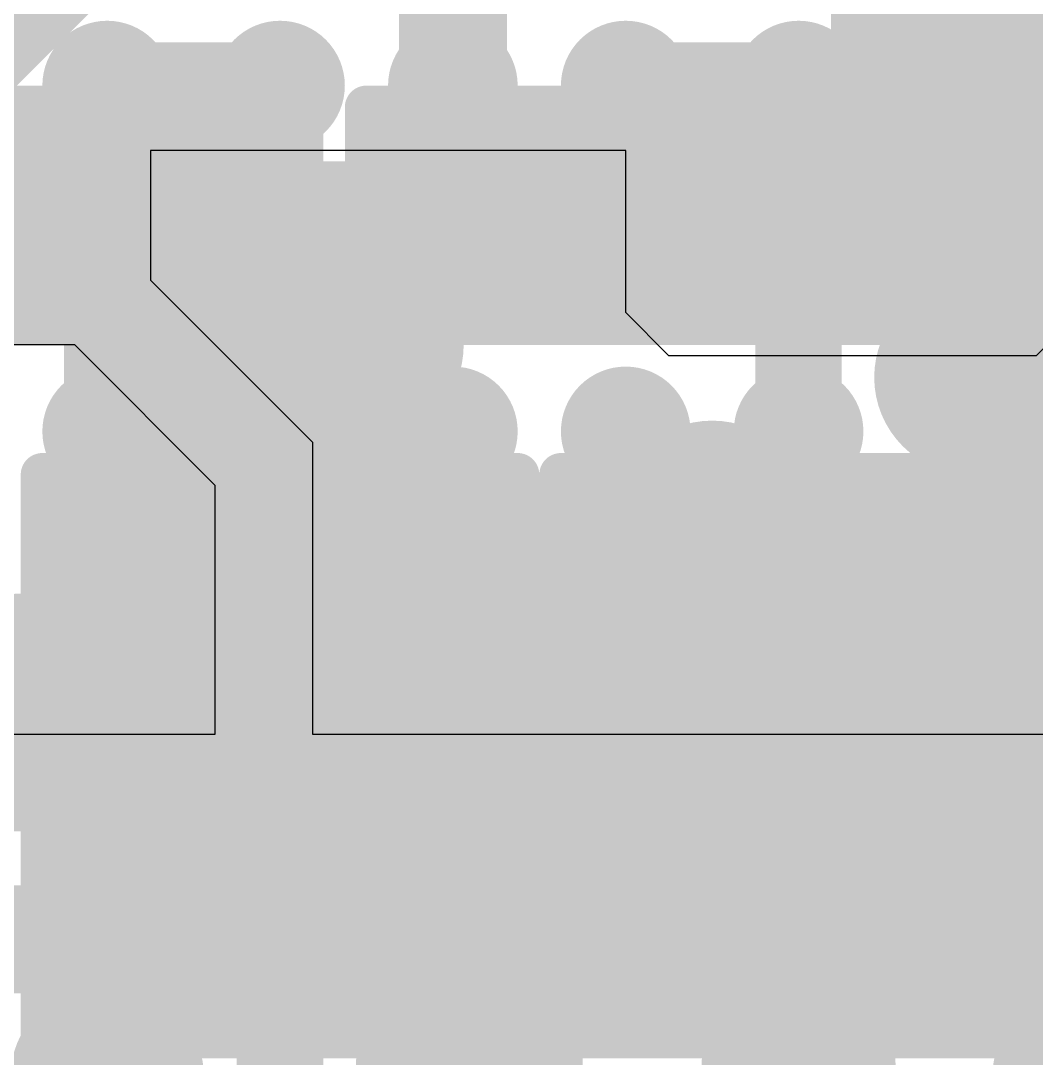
# Model space of a CAD drawing. Header units: millimetres. Extents: x 15 to 120, y 22 to 104.
# Drawn here: x 60 to 62.35, y 55.15 to 57.55 of the extents above; entities that cross this region are included whole.
import ezdxf

# ---------------------------------------------------------------- set-up
doc = ezdxf.new("R2010")
doc.units = ezdxf.units.MM
for name, color, linetype in [('BottomLayer', 5, 'Continuous'), ('BottomOverlay', 54, 'Continuous'), ('BottomPaste', 16, 'Continuous'), ('BottomSolder', 6, 'Continuous'), ('Mechanical13', 56, 'Continuous'), ('Mechanical15', 56, 'Continuous'), ('MultiLayer', 9, 'Continuous'), ('TopLayer', 1, 'Continuous'), ('TopPaste', 8, 'Continuous'), ('TopSolder', 216, 'Continuous')]:
    doc.layers.add(name, color=color, linetype=linetype)

msp = doc.modelspace()

# ---------------------------------------------------------------- linework, layer by layer
at = {"layer": 'BottomLayer'}
for p, q in [((61.40000165999999, 57.2499998), (60.30000132, 57.2499998)), ((60.30000132, 57.2499998), (60.30000132, 56.95000039999999)), ((61.40000165999999, 56.87500181999999), (61.40000165999999, 57.2499998)), ((60.30000132, 56.95000039999999), (60.67500183999999, 56.57499988)), ((61.50000146, 56.77500202), (61.40000165999999, 56.87500181999999)), ((62.44999955999999, 56.87500181999999), (62.34999976, 56.77500202)), ((60.1250004, 56.8000007), (59.30000078, 56.8000007)), ((60.45000101999999, 56.47500007999999), (60.1250004, 56.8000007)), ((62.34999976, 56.77500202), (61.50000146, 56.77500202)), ((60.67500183999999, 56.57499988), (60.67500183999999, 55.89999996)), ((60.45000101999999, 55.89999996), (60.45000101999999, 56.47500007999999)), ((57.75000134, 55.89999996), (60.45000101999999, 55.89999996)), ((60.67500183999999, 55.89999996), (62.9000012, 55.89999996))]:
    msp.add_line(p, q, dxfattribs=at)
for points, const_width in [([(61.99999792, 57.24999218), (61.99999792, 57.95000094)], 0.2499995), ([(59.54999773999999, 57.10000264), (60.19999898, 57.75000387999999)], 0.1999996), ([(61.8500033, 57.09999756), (61.99999792, 57.24999218)], 0.2499995), ([(60.40000112, 57.10000264), (61.14999708, 57.10000264)], 0.2499995), ([(61.14999708, 57.10000264), (61.14999962, 57.1000001)], 0.2499995), ([(60.89999758, 56.14999946), (60.89999758, 56.42500526)], 0.2499995), ([(60.89999758, 56.14999946), (61.49999892, 56.14999946)], 0.3999992), ([(61.50000146, 56.14999946), (62.09999772, 56.14999946)], 0.3999992), ([(62.10000025999999, 56.14999946), (62.69999906, 56.14999946)], 0.3999992), ([(60.27498486, 55.4249844), (60.29999878, 55.44999832)], 0.2499995), ([(60.29999878, 55.44999832), (60.89999758, 55.44999832)], 0.2499995), ([(60.89999758, 55.44999832), (61.49999892, 55.44999832)], 0.2499995), ([(61.49999892, 55.44999832), (62.09999772, 55.44999832)], 0.2499995), ([(62.09999772, 55.44999832), (62.69999906, 55.44999832)], 0.2499995), ([(57.90000104, 55.4249844), (60.27498486, 55.4249844)], 0.2499995)]:
    msp.add_lwpolyline(points, dxfattribs=dict(at, const_width=const_width))
for points, const_width in [([(61.93749868, 57.24999218, 1), (62.06249716, 57.24999218, 1)], 0.12499848), ([(61.93749868, 57.24999218, 1), (62.06249716, 57.24999218, 1)], 0.12499848), ([(60.33750188, 57.10000264, 1), (60.46250036, 57.10000264, 1)], 0.12499848), ([(61.08749784, 57.10000264, 1), (61.21249632, 57.10000264, 1)], 0.12499848), ([(61.08749784, 57.10000264, 1), (61.21249632, 57.10000264, 1)], 0.12499848), ([(61.08750037999999, 57.1000001, 1), (61.21249886, 57.1000001, 1)], 0.12499848), ([(61.66250049999999, 57.1000001, 1), (61.78749898, 57.1000001, 1)], 0.12499848), ([(61.78750406, 57.09999756, 1), (61.91250254, 57.09999756, 1)], 0.12499848), ([(61.91250254, 57.1000001, 1), (62.03750101999999, 57.1000001, 1)], 0.12499848), ([(60.33750188, 57.07500142, 1), (60.46250036, 57.07500142, 1)], 0.12499848), ([(60.73750107999999, 56.52499998, 1), (60.86249956, 56.52499998, 1)], 0.12499848), ([(62.28750051999999, 56.50000129999999, 1), (62.412499, 56.50000129999999, 1)], 0.12499848), ([(60.83749834, 56.42500526, 1), (60.96249682, 56.42500526, 1)], 0.12499848), ([(60.79999778, 56.14999946, 1), (60.99999738, 56.14999946, 1)], 0.1999996), ([(61.39999912, 56.14999946, 1), (61.59999871999999, 56.14999946, 1)], 0.1999996), ([(61.40000165999999, 56.14999946, 1), (61.60000126, 56.14999946, 1)], 0.1999996), ([(61.99999792, 56.14999946, 1), (62.19999752, 56.14999946, 1)], 0.1999996), ([(62.00000046, 56.14999946, 1), (62.20000005999999, 56.14999946, 1)], 0.1999996), ([(60.83749834, 56.14999946, 1), (60.96249682, 56.14999946, 1)], 0.12499848), ([(61.43750222, 56.02500097999999, 1), (61.56250069999999, 56.02500097999999, 1)], 0.12499848), ([(60.23750208, 55.57500187999999, 1), (60.36250055999999, 55.57500187999999, 1)], 0.12499848), ([(60.83750087999999, 55.57500187999999, 1), (60.96249936, 55.57500187999999, 1)], 0.12499848), ([(61.43750222, 55.57500187999999, 1), (61.56250069999999, 55.57500187999999, 1)], 0.12499848), ([(61.96250243999999, 55.57500187999999, 1), (62.08750092, 55.57500187999999, 1)], 0.12499848), ([(60.23749953999999, 55.44999832, 1), (60.36249802, 55.44999832, 1)], 0.12499848), ([(60.23749953999999, 55.44999832, 1), (60.36249802, 55.44999832, 1)], 0.12499848), ([(60.83749834, 55.44999832, 1), (60.96249682, 55.44999832, 1)], 0.12499848), ([(60.83749834, 55.44999832, 1), (60.96249682, 55.44999832, 1)], 0.12499848), ([(61.43749967999999, 55.44999832, 1), (61.56249816, 55.44999832, 1)], 0.12499848), ([(61.43749967999999, 55.44999832, 1), (61.56249816, 55.44999832, 1)], 0.12499848), ([(62.03749848, 55.44999832, 1), (62.16249696, 55.44999832, 1)], 0.12499848), ([(62.03749848, 55.44999832, 1), (62.16249696, 55.44999832, 1)], 0.12499848), ([(60.21248562, 55.4249844, 1), (60.3374841, 55.4249844, 1)], 0.12499848), ([(60.21248562, 55.4249844, 1), (60.3374841, 55.4249844, 1)], 0.12499848), ([(60.23750208, 55.32499984, 1), (60.36250055999999, 55.32499984, 1)], 0.12499848), ([(60.83750087999999, 55.32499984, 1), (60.96249936, 55.32499984, 1)], 0.12499848), ([(61.43750222, 55.32500237999999, 1), (61.56250069999999, 55.32500237999999, 1)], 0.12499848), ([(61.96250243999999, 55.32499984, 1), (62.08750092, 55.32499984, 1)], 0.12499848)]:
    msp.add_lwpolyline(points, format="xyb", close=True, dxfattribs=dict(at, const_width=const_width))
for points in [[(60.49999837999999, 56.95000294), (60.49999837999999, 57.25000233999999), (59.99999938, 56.95000294), (59.99999938, 57.25000233999999)], [(60.90000266, 57.24999725999999), (60.90000266, 56.94999786), (61.40000165999999, 57.24999725999999), (61.40000165999999, 56.94999786)], [(61.6000038, 57.24999725999999), (61.6000038, 56.94999786), (62.1000028, 57.24999725999999), (62.1000028, 56.94999786)], [(60.44999848, 56.39999896), (60.14999907999999, 56.39999896), (60.44999848, 55.89999996), (60.14999907999999, 55.89999996)], [(61.04999728, 56.39999896), (60.74999788, 56.39999896), (61.04999728, 55.89999996), (60.74999788, 55.89999996)], [(61.64999862, 56.39999896), (61.34999921999999, 56.39999896), (61.64999862, 55.89999996), (61.34999921999999, 55.89999996)], [(62.24999742, 56.39999896), (61.94999802, 56.39999896), (62.24999742, 55.89999996), (61.94999802, 55.89999996)], [(60.44999848, 55.69999782), (60.14999907999999, 55.69999782), (60.44999848, 55.19999882), (60.14999907999999, 55.19999882)], [(61.04999728, 55.69999782), (60.74999788, 55.69999782), (61.04999728, 55.19999882), (60.74999788, 55.19999882)], [(61.64999862, 55.69999782), (61.34999921999999, 55.69999782), (61.64999862, 55.19999882), (61.34999921999999, 55.19999882)], [(62.24999742, 55.69999782), (61.94999802, 55.69999782), (62.24999742, 55.19999882), (61.94999802, 55.19999882)]]:
    msp.add_solid(points, dxfattribs=at)
at = {"layer": 'BottomOverlay', "const_width": 0.1999996}
msp.add_lwpolyline([(62.34999976, 55.12506628), (63.05000089999999, 55.12506628)], dxfattribs=at)
at = {"layer": 'BottomOverlay', "const_width": 0.0999998}
msp.add_lwpolyline([(62.29999986, 55.12506628, 1), (62.39999966, 55.12506628, 1)], format="xyb", close=True, dxfattribs=at)
at = {"layer": 'BottomPaste'}
for points in [[(60.49999837999999, 56.95000294), (60.49999837999999, 57.25000233999999), (59.99999938, 56.95000294), (59.99999938, 57.25000233999999)], [(60.49999837999999, 56.95000294), (60.49999837999999, 57.25000233999999), (59.99999938, 56.95000294), (59.99999938, 57.25000233999999)], [(60.90000266, 57.24999725999999), (60.90000266, 56.94999786), (61.40000165999999, 57.24999725999999), (61.40000165999999, 56.94999786)], [(60.90000266, 57.24999725999999), (60.90000266, 56.94999786), (61.40000165999999, 57.24999725999999), (61.40000165999999, 56.94999786)], [(61.6000038, 57.24999725999999), (61.6000038, 56.94999786), (62.1000028, 57.24999725999999), (62.1000028, 56.94999786)], [(61.6000038, 57.24999725999999), (61.6000038, 56.94999786), (62.1000028, 57.24999725999999), (62.1000028, 56.94999786)], [(60.44999848, 56.39999896), (60.14999907999999, 56.39999896), (60.44999848, 55.89999996), (60.14999907999999, 55.89999996)], [(60.44999848, 56.39999896), (60.14999907999999, 56.39999896), (60.44999848, 55.89999996), (60.14999907999999, 55.89999996)], [(61.04999728, 56.39999896), (60.74999788, 56.39999896), (61.04999728, 55.89999996), (60.74999788, 55.89999996)], [(61.04999728, 56.39999896), (60.74999788, 56.39999896), (61.04999728, 55.89999996), (60.74999788, 55.89999996)], [(61.64999862, 56.39999896), (61.34999921999999, 56.39999896), (61.64999862, 55.89999996), (61.34999921999999, 55.89999996)], [(61.64999862, 56.39999896), (61.34999921999999, 56.39999896), (61.64999862, 55.89999996), (61.34999921999999, 55.89999996)], [(62.24999742, 56.39999896), (61.94999802, 56.39999896), (62.24999742, 55.89999996), (61.94999802, 55.89999996)], [(62.24999742, 56.39999896), (61.94999802, 56.39999896), (62.24999742, 55.89999996), (61.94999802, 55.89999996)], [(60.44999848, 55.69999782), (60.14999907999999, 55.69999782), (60.44999848, 55.19999882), (60.14999907999999, 55.19999882)], [(60.44999848, 55.69999782), (60.14999907999999, 55.69999782), (60.44999848, 55.19999882), (60.14999907999999, 55.19999882)], [(61.04999728, 55.69999782), (60.74999788, 55.69999782), (61.04999728, 55.19999882), (60.74999788, 55.19999882)], [(61.04999728, 55.69999782), (60.74999788, 55.69999782), (61.04999728, 55.19999882), (60.74999788, 55.19999882)], [(61.64999862, 55.69999782), (61.34999921999999, 55.69999782), (61.64999862, 55.19999882), (61.34999921999999, 55.19999882)], [(61.64999862, 55.69999782), (61.34999921999999, 55.69999782), (61.64999862, 55.19999882), (61.34999921999999, 55.19999882)], [(62.24999742, 55.69999782), (61.94999802, 55.69999782), (62.24999742, 55.19999882), (61.94999802, 55.19999882)], [(62.24999742, 55.69999782), (61.94999802, 55.69999782), (62.24999742, 55.19999882), (61.94999802, 55.19999882)]]:
    msp.add_solid(points, dxfattribs=at)
at = {"layer": 'BottomSolder'}
for points in [[(60.54999828, 56.90000303999999), (60.54999828, 57.30000224), (59.94999948, 56.90000303999999), (59.94999948, 57.30000224)], [(60.54999828, 56.90000303999999), (60.54999828, 57.30000224), (59.94999948, 56.90000303999999), (59.94999948, 57.30000224)], [(60.85000276, 57.29999716), (60.85000276, 56.89999796), (61.45000156, 57.29999716), (61.45000156, 56.89999796)], [(60.85000276, 57.29999716), (60.85000276, 56.89999796), (61.45000156, 57.29999716), (61.45000156, 56.89999796)], [(61.5500039, 57.29999716), (61.5500039, 56.89999796), (62.15000269999999, 57.29999716), (62.15000269999999, 56.89999796)], [(61.5500039, 57.29999716), (61.5500039, 56.89999796), (62.15000269999999, 57.29999716), (62.15000269999999, 56.89999796)], [(60.49999837999999, 56.44999885999999), (60.09999918, 56.44999885999999), (60.49999837999999, 55.85000006), (60.09999918, 55.85000006)], [(60.49999837999999, 56.44999885999999), (60.09999918, 56.44999885999999), (60.49999837999999, 55.85000006), (60.09999918, 55.85000006)], [(61.09999718, 56.44999885999999), (60.69999798, 56.44999885999999), (61.09999718, 55.85000006), (60.69999798, 55.85000006)], [(61.09999718, 56.44999885999999), (60.69999798, 56.44999885999999), (61.09999718, 55.85000006), (60.69999798, 55.85000006)], [(61.69999851999999, 56.44999885999999), (61.29999932, 56.44999885999999), (61.69999851999999, 55.85000006), (61.29999932, 55.85000006)], [(61.69999851999999, 56.44999885999999), (61.29999932, 56.44999885999999), (61.69999851999999, 55.85000006), (61.29999932, 55.85000006)], [(62.29999732, 56.44999885999999), (61.89999812, 56.44999885999999), (62.29999732, 55.85000006), (61.89999812, 55.85000006)], [(62.29999732, 56.44999885999999), (61.89999812, 56.44999885999999), (62.29999732, 55.85000006), (61.89999812, 55.85000006)], [(60.49999837999999, 55.74999772), (60.09999918, 55.74999772), (60.49999837999999, 55.14999891999999), (60.09999918, 55.14999891999999)], [(60.49999837999999, 55.74999772), (60.09999918, 55.74999772), (60.49999837999999, 55.14999891999999), (60.09999918, 55.14999891999999)], [(61.09999718, 55.74999772), (60.69999798, 55.74999772), (61.09999718, 55.14999891999999), (60.69999798, 55.14999891999999)], [(61.09999718, 55.74999772), (60.69999798, 55.74999772), (61.09999718, 55.14999891999999), (60.69999798, 55.14999891999999)], [(61.69999851999999, 55.74999772), (61.29999932, 55.74999772), (61.69999851999999, 55.14999891999999), (61.29999932, 55.14999891999999)], [(61.69999851999999, 55.74999772), (61.29999932, 55.74999772), (61.69999851999999, 55.14999891999999), (61.29999932, 55.14999891999999)], [(62.29999732, 55.74999772), (61.89999812, 55.74999772), (62.29999732, 55.14999891999999), (61.89999812, 55.14999891999999)], [(62.29999732, 55.74999772), (61.89999812, 55.74999772), (62.29999732, 55.14999891999999), (61.89999812, 55.14999891999999)]]:
    msp.add_solid(points, dxfattribs=at)
at = {"layer": 'Mechanical13', "const_width": 0.0999998}
for points in [[(59.58499894, 57.26500358), (60.21499768, 57.26500358)], [(60.21499768, 56.93500169999999), (60.21499768, 57.26500358)], [(61.18500336, 56.93499662), (61.18500336, 57.2649985)], [(61.18500336, 57.2649985), (61.81500209999999, 57.2649985)], [(61.81500209999999, 56.93499662), (61.81500209999999, 57.2649985)], [(59.58499894, 56.93500169999999), (60.21499768, 56.93500169999999)], [(61.18500336, 56.93499662), (61.81500209999999, 56.93499662)], [(60.13499784, 56.11499826), (60.46499971999999, 56.11499826)], [(60.13499784, 55.48499952), (60.13499784, 56.11499826)], [(60.46499971999999, 55.48499952), (60.46499971999999, 56.11499826)], [(60.73499664, 56.11499826), (61.06499852, 56.11499826)], [(60.73499664, 55.48499952), (60.73499664, 56.11499826)], [(61.06499852, 55.48499952), (61.06499852, 56.11499826)], [(61.33499798, 56.11499826), (61.66499985999999, 56.11499826)], [(61.33499798, 55.48499952), (61.33499798, 56.11499826)], [(61.66499985999999, 55.48499952), (61.66499985999999, 56.11499826)], [(61.93499678, 56.11499826), (62.26499866, 56.11499826)], [(61.93499678, 55.48499952), (61.93499678, 56.11499826)], [(62.26499866, 55.48499952), (62.26499866, 56.11499826)], [(60.13499784, 55.48499952), (60.46499971999999, 55.48499952)], [(60.73499664, 55.48499952), (61.06499852, 55.48499952)], [(61.33499798, 55.48499952), (61.66499985999999, 55.48499952)], [(61.93499678, 55.48499952), (62.26499866, 55.48499952)]]:
    msp.add_lwpolyline(points, dxfattribs=at)
at = {"layer": 'Mechanical13', "const_width": 0.0499999}
for points in [[(60.18999899999999, 57.26500358, 1), (60.23999636, 57.26500358, 1)], [(60.18999899999999, 57.26500358, 1), (60.23999636, 57.26500358, 1)], [(61.16000468, 57.2649985, 1), (61.21000204, 57.2649985, 1)], [(61.16000468, 57.2649985, 1), (61.21000204, 57.2649985, 1)], [(61.79000342, 57.2649985, 1), (61.84000078, 57.2649985, 1)], [(61.79000342, 57.2649985, 1), (61.84000078, 57.2649985, 1)], [(60.18999899999999, 56.93500169999999, 1), (60.23999636, 56.93500169999999, 1)], [(60.18999899999999, 56.93500169999999, 1), (60.23999636, 56.93500169999999, 1)], [(61.16000468, 56.93499662, 1), (61.21000204, 56.93499662, 1)], [(61.16000468, 56.93499662, 1), (61.21000204, 56.93499662, 1)], [(61.79000342, 56.93499662, 1), (61.84000078, 56.93499662, 1)], [(61.79000342, 56.93499662, 1), (61.84000078, 56.93499662, 1)], [(60.10999915999999, 56.11499826, 1), (60.15999652, 56.11499826, 1)], [(60.10999915999999, 56.11499826, 1), (60.15999652, 56.11499826, 1)], [(60.44000104, 56.11499826, 1), (60.4899984, 56.11499826, 1)], [(60.44000104, 56.11499826, 1), (60.4899984, 56.11499826, 1)], [(60.70999796, 56.11499826, 1), (60.75999531999999, 56.11499826, 1)], [(60.70999796, 56.11499826, 1), (60.75999531999999, 56.11499826, 1)], [(61.03999984, 56.11499826, 1), (61.0899972, 56.11499826, 1)], [(61.03999984, 56.11499826, 1), (61.0899972, 56.11499826, 1)], [(61.30999929999999, 56.11499826, 1), (61.35999665999999, 56.11499826, 1)], [(61.30999929999999, 56.11499826, 1), (61.35999665999999, 56.11499826, 1)], [(61.64000118, 56.11499826, 1), (61.68999854, 56.11499826, 1)], [(61.64000118, 56.11499826, 1), (61.68999854, 56.11499826, 1)], [(61.9099981, 56.11499826, 1), (61.95999545999999, 56.11499826, 1)], [(61.9099981, 56.11499826, 1), (61.95999545999999, 56.11499826, 1)], [(62.23999997999999, 56.11499826, 1), (62.28999734, 56.11499826, 1)], [(62.23999997999999, 56.11499826, 1), (62.28999734, 56.11499826, 1)], [(60.10999915999999, 55.48499952, 1), (60.15999652, 55.48499952, 1)], [(60.10999915999999, 55.48499952, 1), (60.15999652, 55.48499952, 1)], [(60.44000104, 55.48499952, 1), (60.4899984, 55.48499952, 1)], [(60.44000104, 55.48499952, 1), (60.4899984, 55.48499952, 1)], [(60.70999796, 55.48499952, 1), (60.75999531999999, 55.48499952, 1)], [(60.70999796, 55.48499952, 1), (60.75999531999999, 55.48499952, 1)], [(61.03999984, 55.48499952, 1), (61.0899972, 55.48499952, 1)], [(61.03999984, 55.48499952, 1), (61.0899972, 55.48499952, 1)], [(61.30999929999999, 55.48499952, 1), (61.35999665999999, 55.48499952, 1)], [(61.30999929999999, 55.48499952, 1), (61.35999665999999, 55.48499952, 1)], [(61.64000118, 55.48499952, 1), (61.68999854, 55.48499952, 1)], [(61.64000118, 55.48499952, 1), (61.68999854, 55.48499952, 1)], [(61.9099981, 55.48499952, 1), (61.95999545999999, 55.48499952, 1)], [(61.9099981, 55.48499952, 1), (61.95999545999999, 55.48499952, 1)], [(62.23999997999999, 55.48499952, 1), (62.28999734, 55.48499952, 1)], [(62.23999997999999, 55.48499952, 1), (62.28999734, 55.48499952, 1)]]:
    msp.add_lwpolyline(points, format="xyb", close=True, dxfattribs=at)
at = {"layer": 'Mechanical15', "const_width": 0.0999998}
for points in [[(62.35000484, 56.70000344), (62.35000484, 58.50000238)], [(59.19999843999999, 57.35000213999999), (60.59999818, 57.35000213999999)], [(60.59999818, 56.85000314), (60.59999818, 57.35000213999999)], [(60.80000286, 56.84999806), (60.80000286, 57.34999706)], [(60.80000286, 57.34999706), (62.2000026, 57.34999706)], [(62.2000026, 56.84999806), (62.2000026, 57.34999706)], [(61.50000146, 56.93499662), (61.50000146, 57.2649985)], [(59.73499863999999, 57.10000264), (60.06499797999999, 57.10000264)], [(61.33500306, 57.09999756), (61.6650024, 57.09999756)], [(59.19999843999999, 56.85000314), (60.59999818, 56.85000314)], [(60.80000286, 56.84999806), (62.2000026, 56.84999806)], [(62.35000484, 56.70000344), (63.05000344, 56.70000344)], [(60.04999927999999, 56.49999876), (60.54999828, 56.49999876)], [(60.04999927999999, 55.09999902), (60.04999927999999, 56.49999876)], [(60.54999828, 55.09999902), (60.54999828, 56.49999876)], [(60.64999808, 56.49999876), (61.14999708, 56.49999876)], [(60.64999808, 55.09999902), (60.64999808, 56.49999876)], [(61.14999708, 55.09999902), (61.14999708, 56.49999876)], [(61.24999941999999, 56.49999876), (61.74999842, 56.49999876)], [(61.24999941999999, 55.09999902), (61.24999941999999, 56.49999876)], [(61.74999842, 55.09999902), (61.74999842, 56.49999876)], [(61.84999822, 56.49999876), (62.34999722, 56.49999876)], [(61.84999822, 55.09999902), (61.84999822, 56.49999876)], [(62.34999722, 55.09999902), (62.34999722, 56.49999876)], [(60.29999878, 55.63499922), (60.29999878, 55.96499856)], [(60.89999758, 55.63499922), (60.89999758, 55.96499856)], [(61.49999892, 55.63499922), (61.49999892, 55.96499856)], [(62.09999772, 55.63499922), (62.09999772, 55.96499856)], [(60.13499784, 55.80000016), (60.46499971999999, 55.80000016)], [(60.73499664, 55.80000016), (61.06499852, 55.80000016)], [(61.33499798, 55.80000016), (61.66499985999999, 55.80000016)], [(61.93499678, 55.80000016), (62.26499866, 55.80000016)]]:
    msp.add_lwpolyline(points, dxfattribs=at)
at = {"layer": 'Mechanical15', "const_width": 0.0499999}
for points in [[(60.5749995, 57.35000213999999, 1), (60.62499686, 57.35000213999999, 1)], [(60.5749995, 57.35000213999999, 1), (60.62499686, 57.35000213999999, 1)], [(60.77500418, 57.34999706, 1), (60.82500154, 57.34999706, 1)], [(60.77500418, 57.34999706, 1), (60.82500154, 57.34999706, 1)], [(62.17500391999999, 57.34999706, 1), (62.22500127999999, 57.34999706, 1)], [(62.17500391999999, 57.34999706, 1), (62.22500127999999, 57.34999706, 1)], [(61.47500278, 57.2649985, 1), (61.52500014, 57.2649985, 1)], [(60.0399993, 57.10000264, 1), (60.08999666, 57.10000264, 1)], [(61.31000438, 57.09999756, 1), (61.36000173999999, 57.09999756, 1)], [(61.64000372, 57.09999756, 1), (61.69000107999999, 57.09999756, 1)], [(61.47500278, 56.93499662, 1), (61.52500014, 56.93499662, 1)], [(60.5749995, 56.85000314, 1), (60.62499686, 56.85000314, 1)], [(60.5749995, 56.85000314, 1), (60.62499686, 56.85000314, 1)], [(60.77500418, 56.84999806, 1), (60.82500154, 56.84999806, 1)], [(60.77500418, 56.84999806, 1), (60.82500154, 56.84999806, 1)], [(62.17500391999999, 56.84999806, 1), (62.22500127999999, 56.84999806, 1)], [(62.17500391999999, 56.84999806, 1), (62.22500127999999, 56.84999806, 1)], [(62.32500615999999, 56.70000344, 1), (62.37500352, 56.70000344, 1)], [(62.32500615999999, 56.70000344, 1), (62.37500352, 56.70000344, 1)], [(60.0250006, 56.49999876, 1), (60.07499796, 56.49999876, 1)], [(60.0250006, 56.49999876, 1), (60.07499796, 56.49999876, 1)], [(60.52499959999999, 56.49999876, 1), (60.57499696, 56.49999876, 1)], [(60.52499959999999, 56.49999876, 1), (60.57499696, 56.49999876, 1)], [(60.6249994, 56.49999876, 1), (60.67499676, 56.49999876, 1)], [(60.6249994, 56.49999876, 1), (60.67499676, 56.49999876, 1)], [(61.1249984, 56.49999876, 1), (61.17499575999999, 56.49999876, 1)], [(61.1249984, 56.49999876, 1), (61.17499575999999, 56.49999876, 1)], [(61.22500074, 56.49999876, 1), (61.2749981, 56.49999876, 1)], [(61.22500074, 56.49999876, 1), (61.2749981, 56.49999876, 1)], [(61.72499973999999, 56.49999876, 1), (61.77499709999999, 56.49999876, 1)], [(61.72499973999999, 56.49999876, 1), (61.77499709999999, 56.49999876, 1)], [(61.82499953999999, 56.49999876, 1), (61.8749969, 56.49999876, 1)], [(61.82499953999999, 56.49999876, 1), (61.8749969, 56.49999876, 1)], [(62.32499854, 56.49999876, 1), (62.37499589999999, 56.49999876, 1)], [(62.32499854, 56.49999876, 1), (62.37499589999999, 56.49999876, 1)], [(60.2750001, 55.96499856, 1), (60.32499746, 55.96499856, 1)], [(60.87499889999999, 55.96499856, 1), (60.92499625999999, 55.96499856, 1)], [(61.47500024, 55.96499856, 1), (61.5249976, 55.96499856, 1)], [(62.07499903999999, 55.96499856, 1), (62.12499639999999, 55.96499856, 1)], [(60.10999915999999, 55.80000016, 1), (60.15999652, 55.80000016, 1)], [(60.44000104, 55.80000016, 1), (60.4899984, 55.80000016, 1)], [(60.70999796, 55.80000016, 1), (60.75999531999999, 55.80000016, 1)], [(61.03999984, 55.80000016, 1), (61.0899972, 55.80000016, 1)], [(61.30999929999999, 55.80000016, 1), (61.35999665999999, 55.80000016, 1)], [(61.64000118, 55.80000016, 1), (61.68999854, 55.80000016, 1)], [(61.9099981, 55.80000016, 1), (61.95999545999999, 55.80000016, 1)], [(62.23999997999999, 55.80000016, 1), (62.28999734, 55.80000016, 1)], [(60.2750001, 55.63499922, 1), (60.32499746, 55.63499922, 1)], [(60.87499889999999, 55.63499922, 1), (60.92499625999999, 55.63499922, 1)], [(61.47500024, 55.63499922, 1), (61.5249976, 55.63499922, 1)], [(62.07499903999999, 55.63499922, 1), (62.12499639999999, 55.63499922, 1)]]:
    msp.add_lwpolyline(points, format="xyb", close=True, dxfattribs=at)
at = {"layer": 'MultiLayer'}
for points, const_width in [([(60.13750228, 57.3999995, 1), (60.26250075999999, 57.3999995, 1)], 0.12499848), ([(60.93750068, 57.40000204, 1), (61.06249915999999, 57.40000204, 1)], 0.12499848), ([(62.13750082, 57.40000204, 1), (62.26249929999999, 57.40000204, 1)], 0.12499848), ([(61.66250049999999, 57.1000001, 1), (61.78749898, 57.1000001, 1)], 0.12499848), ([(61.91250254, 57.1000001, 1), (62.03750101999999, 57.1000001, 1)], 0.12499848), ([(60.33750188, 57.07500142, 1), (60.46250036, 57.07500142, 1)], 0.12499848), ([(60.93750068, 57.0000003, 1), (61.06249915999999, 57.0000003, 1)], 0.12499848), ([(62.13750082, 57.00000283999999, 1), (62.26249929999999, 57.00000283999999, 1)], 0.12499848), ([(60.28750197999999, 56.8000007, 1), (60.51250026, 56.8000007, 1)], 0.22499828), ([(60.68750118, 56.8000007, 1), (60.91249946, 56.8000007, 1)], 0.22499828), ([(62.08750092, 56.72499958, 1), (62.3124992, 56.72499958, 1)], 0.22499828), ([(60.93750068, 56.60000364, 1), (61.06249915999999, 56.60000364, 1)], 0.12499848), ([(60.73750107999999, 56.52499998, 1), (60.86249956, 56.52499998, 1)], 0.12499848), ([(61.48750211999999, 56.40000149999999, 1), (61.7125004, 56.40000149999999, 1)], 0.22499828), ([(62.28750051999999, 56.50000129999999, 1), (62.412499, 56.50000129999999, 1)], 0.12499848), ([(62.13750082, 56.4500014, 1), (62.26249929999999, 56.4500014, 1)], 0.12499848), ([(60.13750228, 56.19999936, 1), (60.26250075999999, 56.19999936, 1)], 0.12499848), ([(60.53750148, 56.19999936, 1), (60.66249996, 56.19999936, 1)], 0.12499848), ([(60.93750068, 56.2000019, 1), (61.06249915999999, 56.2000019, 1)], 0.12499848), ([(62.13750082, 56.2000019, 1), (62.26249929999999, 56.2000019, 1)], 0.12499848), ([(59.88750278, 55.99999975999999, 1), (60.11250106, 55.99999975999999, 1)], 0.22499828), ([(60.68750118, 55.99999975999999, 1), (60.91249946, 55.99999975999999, 1)], 0.22499828), ([(61.88750132, 55.99999975999999, 1), (62.1124996, 55.99999975999999, 1)], 0.22499828), ([(61.43750222, 56.02500097999999, 1), (61.56250069999999, 56.02500097999999, 1)], 0.12499848), ([(60.13750228, 55.80000016, 1), (60.26250075999999, 55.80000016, 1)], 0.12499848), ([(60.53750148, 55.80000016, 1), (60.66249996, 55.80000016, 1)], 0.12499848), ([(60.93750068, 55.80000016, 1), (61.06249915999999, 55.80000016, 1)], 0.12499848), ([(61.33750242, 55.80000016, 1), (61.46250089999999, 55.80000016, 1)], 0.12499848), ([(61.73750162, 55.8000027, 1), (61.8625001, 55.8000027, 1)], 0.12499848), ([(62.13750082, 55.8000027, 1), (62.26249929999999, 55.8000027, 1)], 0.12499848), ([(60.23750208, 55.57500187999999, 1), (60.36250055999999, 55.57500187999999, 1)], 0.12499848), ([(60.83750087999999, 55.57500187999999, 1), (60.96249936, 55.57500187999999, 1)], 0.12499848), ([(61.43750222, 55.57500187999999, 1), (61.56250069999999, 55.57500187999999, 1)], 0.12499848), ([(61.96250243999999, 55.57500187999999, 1), (62.08750092, 55.57500187999999, 1)], 0.12499848), ([(60.13750228, 55.4000035, 1), (60.26250075999999, 55.4000035, 1)], 0.12499848), ([(60.53750148, 55.40000096, 1), (60.66249996, 55.40000096, 1)], 0.12499848), ([(60.93750068, 55.4000035, 1), (61.06249915999999, 55.4000035, 1)], 0.12499848), ([(61.73750162, 55.4000035, 1), (61.8625001, 55.4000035, 1)], 0.12499848), ([(62.13750082, 55.40000096, 1), (62.26249929999999, 55.40000096, 1)], 0.12499848), ([(60.23750208, 55.32499984, 1), (60.36250055999999, 55.32499984, 1)], 0.12499848), ([(60.83750087999999, 55.32499984, 1), (60.96249936, 55.32499984, 1)], 0.12499848), ([(61.43750222, 55.32500237999999, 1), (61.56250069999999, 55.32500237999999, 1)], 0.12499848), ([(61.96250243999999, 55.32499984, 1), (62.08750092, 55.32499984, 1)], 0.12499848), ([(60.88750078, 55.12500024, 1), (61.11249906, 55.12500024, 1)], 0.22499828), ([(61.68750171999999, 55.12500024, 1), (61.91249999999999, 55.12500024, 1)], 0.22499828), ([(60.08750238, 55.10000156, 1), (60.31250066, 55.10000156, 1)], 0.22499828)]:
    msp.add_lwpolyline(points, format="xyb", close=True, dxfattribs=dict(at, const_width=const_width))
at = {"layer": 'TopLayer'}
for points, const_width in [([(60.99999991999999, 57.40000204), (60.99999991999999, 57.80000124)], 0.2499995), ([(62.20000005999999, 57.40000204), (62.20000005999999, 57.80000124)], 0.2499995), ([(62.20000005999999, 57.00000283999999), (62.20000005999999, 57.40000204)], 0.2499995), ([(60.20000151999999, 57.40000204), (60.60000072, 57.40000204)], 0.1999996), ([(60.20000151999999, 57.00000283999999), (60.20000151999999, 57.40000204)], 0.1999996), ([(60.60000072, 57.00000283999999), (60.60000072, 57.40000204)], 0.1999996), ([(61.39999912, 57.00000283999999), (61.39999912, 57.40000204)], 0.1999996), ([(61.39999912, 57.40000204), (61.80000086, 57.40000204)], 0.1999996), ([(61.80000086, 57.00000283999999), (61.80000086, 57.40000204)], 0.1999996), ([(62.20000005999999, 56.60000364), (62.20000005999999, 57.00000283999999)], 0.2499995), ([(60.20000151999999, 56.60000364), (60.20000151999999, 57.00000283999999)], 0.1999996), ([(60.60000072, 57.00000283999999), (60.99999991999999, 57.00000283999999)], 0.1999996), ([(60.99999991999999, 57.00000283999999), (61.39999912, 57.00000283999999)], 0.1999996), ([(61.80000086, 56.60000364), (61.80000086, 57.00000283999999)], 0.1999996), ([(60.99999991999999, 56.2000019), (60.99999991999999, 56.60000364)], 0.2499995), ([(62.20000005999999, 56.4500014), (62.20000005999999, 56.60000364)], 0.2499995), ([(60.20000151999999, 56.60000364), (60.60000072, 56.60000364)], 0.1999996), ([(60.60000072, 56.2000019), (60.60000072, 56.6000011)], 0.1999996), ([(61.39999912, 56.2000019), (61.39999912, 56.60000364)], 0.1999996), ([(61.80000086, 56.2000019), (61.80000086, 56.60000364)], 0.1999996), ([(62.20000005999999, 56.2000019), (62.20000005999999, 56.4500014)], 0.2499995), ([(60.99999991999999, 55.8000027), (60.99999991999999, 56.2000019)], 0.2499995), ([(62.20000005999999, 55.8000027), (62.20000005999999, 56.2000019)], 0.2499995), ([(60.20000151999999, 56.2000019), (60.60000072, 56.2000019)], 0.1999996), ([(61.39999912, 56.2000019), (61.80000086, 56.2000019)], 0.1999996), ([(59.79999977999999, 55.8000027), (60.20000151999999, 55.8000027)], 0.2499995), ([(60.20000151999999, 55.8000027), (60.60000072, 55.8000027)], 0.2499995), ([(60.60000072, 55.8000027), (60.99999991999999, 55.8000027)], 0.2499995), ([(60.99999991999999, 55.8000027), (61.39999912, 55.8000027)], 0.2499995), ([(61.39999912, 55.8000027), (61.80000086, 55.8000027)], 0.2499995), ([(61.80000086, 55.8000027), (62.20000005999999, 55.8000027)], 0.2499995), ([(62.20000005999999, 55.8000027), (62.59999926, 55.4000035)], 0.0999998), ([(59.79999977999999, 55.4000035), (60.20000151999999, 55.4000035)], 0.1999996), ([(60.20000151999999, 55.4000035), (60.60000072, 55.4000035)], 0.1999996), ([(60.60000072, 55.4000035), (60.99999991999999, 55.4000035)], 0.1999996), ([(60.99999991999999, 55.4000035), (61.39999912, 55.4000035)], 0.1999996), ([(61.39999912, 55.4000035), (61.80000086, 55.4000035)], 0.1999996), ([(61.80000086, 55.4000035), (62.20000005999999, 55.4000035)], 0.1999996)]:
    msp.add_lwpolyline(points, dxfattribs=dict(at, const_width=const_width))
for points, const_width in [([(60.12500293999999, 57.40000204, 1), (60.2750001, 57.40000204, 1)], 0.1499997), ([(60.52500214, 57.40000204, 1), (60.6749993, 57.40000204, 1)], 0.1499997), ([(60.92500133999999, 57.40000204, 1), (61.0749985, 57.40000204, 1)], 0.1499997), ([(61.32500054, 57.40000204, 1), (61.4749977, 57.40000204, 1)], 0.1499997), ([(61.72500228, 57.40000204, 1), (61.87499944, 57.40000204, 1)], 0.1499997), ([(62.12500147999999, 57.40000204, 1), (62.27499864, 57.40000204, 1)], 0.1499997), ([(60.93750068, 57.40000204, 1), (61.06249915999999, 57.40000204, 1)], 0.12499848), ([(60.93750068, 57.40000204, 1), (61.06249915999999, 57.40000204, 1)], 0.12499848), ([(62.13750082, 57.40000204, 1), (62.26249929999999, 57.40000204, 1)], 0.12499848), ([(62.13750082, 57.40000204, 1), (62.26249929999999, 57.40000204, 1)], 0.12499848), ([(62.13750082, 57.40000204, 1), (62.26249929999999, 57.40000204, 1)], 0.12499848), ([(60.15000162, 57.40000204, 1), (60.25000142, 57.40000204, 1)], 0.0999998), ([(60.15000162, 57.40000204, 1), (60.25000142, 57.40000204, 1)], 0.0999998), ([(60.55000081999999, 57.40000204, 1), (60.65000062, 57.40000204, 1)], 0.0999998), ([(60.55000081999999, 57.40000204, 1), (60.65000062, 57.40000204, 1)], 0.0999998), ([(61.34999921999999, 57.40000204, 1), (61.44999902, 57.40000204, 1)], 0.0999998), ([(61.34999921999999, 57.40000204, 1), (61.44999902, 57.40000204, 1)], 0.0999998), ([(61.75000095999999, 57.40000204, 1), (61.85000075999999, 57.40000204, 1)], 0.0999998), ([(61.75000095999999, 57.40000204, 1), (61.85000075999999, 57.40000204, 1)], 0.0999998), ([(60.12500293999999, 57.00000283999999, 1), (60.2750001, 57.00000283999999, 1)], 0.1499997), ([(60.52500214, 57.00000283999999, 1), (60.6749993, 57.00000283999999, 1)], 0.1499997), ([(60.92500133999999, 57.00000283999999, 1), (61.0749985, 57.00000283999999, 1)], 0.1499997), ([(61.32500054, 57.00000283999999, 1), (61.4749977, 57.00000283999999, 1)], 0.1499997), ([(61.72500228, 57.00000283999999, 1), (61.87499944, 57.00000283999999, 1)], 0.1499997), ([(62.12500147999999, 57.00000283999999, 1), (62.27499864, 57.00000283999999, 1)], 0.1499997), ([(60.93750068, 57.0000003, 1), (61.06249915999999, 57.0000003, 1)], 0.12499848), ([(62.13750082, 57.00000283999999, 1), (62.26249929999999, 57.00000283999999, 1)], 0.12499848), ([(62.13750082, 57.00000283999999, 1), (62.26249929999999, 57.00000283999999, 1)], 0.12499848), ([(62.13750082, 57.00000283999999, 1), (62.26249929999999, 57.00000283999999, 1)], 0.12499848), ([(60.15000162, 57.00000283999999, 1), (60.25000142, 57.00000283999999, 1)], 0.0999998), ([(60.15000162, 57.00000283999999, 1), (60.25000142, 57.00000283999999, 1)], 0.0999998), ([(60.55000081999999, 57.00000283999999, 1), (60.65000062, 57.00000283999999, 1)], 0.0999998), ([(60.55000081999999, 57.00000283999999, 1), (60.65000062, 57.00000283999999, 1)], 0.0999998), ([(60.95000002, 57.00000283999999, 1), (61.04999982, 57.00000283999999, 1)], 0.0999998), ([(60.95000002, 57.00000283999999, 1), (61.04999982, 57.00000283999999, 1)], 0.0999998), ([(61.34999921999999, 57.00000283999999, 1), (61.44999902, 57.00000283999999, 1)], 0.0999998), ([(61.34999921999999, 57.00000283999999, 1), (61.44999902, 57.00000283999999, 1)], 0.0999998), ([(61.75000095999999, 57.00000283999999, 1), (61.85000075999999, 57.00000283999999, 1)], 0.0999998), ([(61.75000095999999, 57.00000283999999, 1), (61.85000075999999, 57.00000283999999, 1)], 0.0999998), ([(60.12500293999999, 56.60000364, 1), (60.2750001, 56.60000364, 1)], 0.1499997), ([(60.52500214, 56.60000364, 1), (60.6749993, 56.60000364, 1)], 0.1499997), ([(60.92500133999999, 56.60000364, 1), (61.0749985, 56.60000364, 1)], 0.1499997), ([(61.32500054, 56.60000364, 1), (61.4749977, 56.60000364, 1)], 0.1499997), ([(61.72500228, 56.60000364, 1), (61.87499944, 56.60000364, 1)], 0.1499997), ([(62.12500147999999, 56.60000364, 1), (62.27499864, 56.60000364, 1)], 0.1499997), ([(60.93750068, 56.60000364, 1), (61.06249915999999, 56.60000364, 1)], 0.12499848), ([(60.93750068, 56.60000364, 1), (61.06249915999999, 56.60000364, 1)], 0.12499848), ([(62.13750082, 56.60000364, 1), (62.26249929999999, 56.60000364, 1)], 0.12499848), ([(62.13750082, 56.60000364, 1), (62.26249929999999, 56.60000364, 1)], 0.12499848), ([(60.15000162, 56.60000364, 1), (60.25000142, 56.60000364, 1)], 0.0999998), ([(60.15000162, 56.60000364, 1), (60.25000142, 56.60000364, 1)], 0.0999998), ([(60.55000081999999, 56.60000364, 1), (60.65000062, 56.60000364, 1)], 0.0999998), ([(60.55000081999999, 56.6000011, 1), (60.65000062, 56.6000011, 1)], 0.0999998), ([(61.34999921999999, 56.60000364, 1), (61.44999902, 56.60000364, 1)], 0.0999998), ([(61.75000095999999, 56.60000364, 1), (61.85000075999999, 56.60000364, 1)], 0.0999998), ([(61.75000095999999, 56.60000364, 1), (61.85000075999999, 56.60000364, 1)], 0.0999998), ([(62.13750082, 56.4500014, 1), (62.26249929999999, 56.4500014, 1)], 0.12499848), ([(62.13750082, 56.4500014, 1), (62.26249929999999, 56.4500014, 1)], 0.12499848), ([(62.13750082, 56.4500014, 1), (62.26249929999999, 56.4500014, 1)], 0.12499848), ([(60.12500293999999, 56.2000019, 1), (60.2750001, 56.2000019, 1)], 0.1499997), ([(60.52500214, 56.2000019, 1), (60.6749993, 56.2000019, 1)], 0.1499997), ([(60.92500133999999, 56.2000019, 1), (61.0749985, 56.2000019, 1)], 0.1499997), ([(61.32500054, 56.2000019, 1), (61.4749977, 56.2000019, 1)], 0.1499997), ([(61.72500228, 56.2000019, 1), (61.87499944, 56.2000019, 1)], 0.1499997), ([(62.12500147999999, 56.2000019, 1), (62.27499864, 56.2000019, 1)], 0.1499997), ([(60.93750068, 56.2000019, 1), (61.06249915999999, 56.2000019, 1)], 0.12499848), ([(60.93750068, 56.2000019, 1), (61.06249915999999, 56.2000019, 1)], 0.12499848), ([(60.93750068, 56.2000019, 1), (61.06249915999999, 56.2000019, 1)], 0.12499848), ([(62.13750082, 56.2000019, 1), (62.26249929999999, 56.2000019, 1)], 0.12499848), ([(62.13750082, 56.2000019, 1), (62.26249929999999, 56.2000019, 1)], 0.12499848), ([(62.13750082, 56.2000019, 1), (62.26249929999999, 56.2000019, 1)], 0.12499848), ([(60.15000162, 56.2000019, 1), (60.25000142, 56.2000019, 1)], 0.0999998), ([(60.55000081999999, 56.2000019, 1), (60.65000062, 56.2000019, 1)], 0.0999998), ([(60.55000081999999, 56.2000019, 1), (60.65000062, 56.2000019, 1)], 0.0999998), ([(61.34999921999999, 56.2000019, 1), (61.44999902, 56.2000019, 1)], 0.0999998), ([(61.34999921999999, 56.2000019, 1), (61.44999902, 56.2000019, 1)], 0.0999998), ([(61.75000095999999, 56.2000019, 1), (61.85000075999999, 56.2000019, 1)], 0.0999998), ([(61.75000095999999, 56.2000019, 1), (61.85000075999999, 56.2000019, 1)], 0.0999998), ([(60.12500293999999, 55.8000027, 1), (60.2750001, 55.8000027, 1)], 0.1499997), ([(60.52500214, 55.8000027, 1), (60.6749993, 55.8000027, 1)], 0.1499997), ([(60.92500133999999, 55.8000027, 1), (61.0749985, 55.8000027, 1)], 0.1499997), ([(61.32500054, 55.8000027, 1), (61.4749977, 55.8000027, 1)], 0.1499997), ([(61.72500228, 55.8000027, 1), (61.87499944, 55.8000027, 1)], 0.1499997), ([(62.12500147999999, 55.8000027, 1), (62.27499864, 55.8000027, 1)], 0.1499997), ([(60.13750228, 55.8000027, 1), (60.26250075999999, 55.8000027, 1)], 0.12499848), ([(60.13750228, 55.8000027, 1), (60.26250075999999, 55.8000027, 1)], 0.12499848), ([(60.13750228, 55.80000016, 1), (60.26250075999999, 55.80000016, 1)], 0.12499848), ([(60.53750148, 55.8000027, 1), (60.66249996, 55.8000027, 1)], 0.12499848), ([(60.53750148, 55.8000027, 1), (60.66249996, 55.8000027, 1)], 0.12499848), ([(60.53750148, 55.80000016, 1), (60.66249996, 55.80000016, 1)], 0.12499848), ([(60.93750068, 55.8000027, 1), (61.06249915999999, 55.8000027, 1)], 0.12499848), ([(60.93750068, 55.8000027, 1), (61.06249915999999, 55.8000027, 1)], 0.12499848), ([(60.93750068, 55.8000027, 1), (61.06249915999999, 55.8000027, 1)], 0.12499848), ([(60.93750068, 55.80000016, 1), (61.06249915999999, 55.80000016, 1)], 0.12499848), ([(61.33749988, 55.8000027, 1), (61.46249836, 55.8000027, 1)], 0.12499848), ([(61.33749988, 55.8000027, 1), (61.46249836, 55.8000027, 1)], 0.12499848), ([(61.33750242, 55.80000016, 1), (61.46250089999999, 55.80000016, 1)], 0.12499848), ([(61.73750162, 55.8000027, 1), (61.8625001, 55.8000027, 1)], 0.12499848), ([(61.73750162, 55.8000027, 1), (61.8625001, 55.8000027, 1)], 0.12499848), ([(61.73750162, 55.8000027, 1), (61.8625001, 55.8000027, 1)], 0.12499848), ([(62.13750082, 55.8000027, 1), (62.26249929999999, 55.8000027, 1)], 0.12499848), ([(62.13750082, 55.8000027, 1), (62.26249929999999, 55.8000027, 1)], 0.12499848), ([(62.13750082, 55.8000027, 1), (62.26249929999999, 55.8000027, 1)], 0.12499848), ([(62.17500138, 55.8000027, 1), (62.22499874, 55.8000027, 1)], 0.0499999), ([(60.12500293999999, 55.4000035, 1), (60.2750001, 55.4000035, 1)], 0.1499997), ([(60.52500214, 55.4000035, 1), (60.6749993, 55.4000035, 1)], 0.1499997), ([(60.92500133999999, 55.4000035, 1), (61.0749985, 55.4000035, 1)], 0.1499997), ([(61.32500054, 55.4000035, 1), (61.4749977, 55.4000035, 1)], 0.1499997), ([(61.72500228, 55.4000035, 1), (61.87499944, 55.4000035, 1)], 0.1499997), ([(62.12500147999999, 55.4000035, 1), (62.27499864, 55.4000035, 1)], 0.1499997), ([(60.13750228, 55.4000035, 1), (60.26250075999999, 55.4000035, 1)], 0.12499848), ([(60.93750068, 55.4000035, 1), (61.06249915999999, 55.4000035, 1)], 0.12499848), ([(61.73750162, 55.4000035, 1), (61.8625001, 55.4000035, 1)], 0.12499848), ([(60.15000162, 55.4000035, 1), (60.25000142, 55.4000035, 1)], 0.0999998), ([(60.15000162, 55.4000035, 1), (60.25000142, 55.4000035, 1)], 0.0999998), ([(60.55000081999999, 55.4000035, 1), (60.65000062, 55.4000035, 1)], 0.0999998), ([(60.55000081999999, 55.4000035, 1), (60.65000062, 55.4000035, 1)], 0.0999998), ([(60.95000002, 55.4000035, 1), (61.04999982, 55.4000035, 1)], 0.0999998), ([(60.95000002, 55.4000035, 1), (61.04999982, 55.4000035, 1)], 0.0999998), ([(61.34999921999999, 55.4000035, 1), (61.44999902, 55.4000035, 1)], 0.0999998), ([(61.34999921999999, 55.4000035, 1), (61.44999902, 55.4000035, 1)], 0.0999998), ([(61.75000095999999, 55.4000035, 1), (61.85000075999999, 55.4000035, 1)], 0.0999998), ([(61.75000095999999, 55.4000035, 1), (61.85000075999999, 55.4000035, 1)], 0.0999998), ([(62.15000016, 55.4000035, 1), (62.24999996, 55.4000035, 1)], 0.0999998)]:
    msp.add_lwpolyline(points, format="xyb", close=True, dxfattribs=dict(at, const_width=const_width))
at = {"layer": 'TopPaste', "const_width": 0.1499997}
for points in [[(60.12500293999999, 57.40000204, 1), (60.2750001, 57.40000204, 1)], [(60.12500293999999, 57.40000204, 1), (60.2750001, 57.40000204, 1)], [(60.52500214, 57.40000204, 1), (60.6749993, 57.40000204, 1)], [(60.52500214, 57.40000204, 1), (60.6749993, 57.40000204, 1)], [(60.92500133999999, 57.40000204, 1), (61.0749985, 57.40000204, 1)], [(60.92500133999999, 57.40000204, 1), (61.0749985, 57.40000204, 1)], [(61.32500054, 57.40000204, 1), (61.4749977, 57.40000204, 1)], [(61.32500054, 57.40000204, 1), (61.4749977, 57.40000204, 1)], [(61.72500228, 57.40000204, 1), (61.87499944, 57.40000204, 1)], [(61.72500228, 57.40000204, 1), (61.87499944, 57.40000204, 1)], [(62.12500147999999, 57.40000204, 1), (62.27499864, 57.40000204, 1)], [(62.12500147999999, 57.40000204, 1), (62.27499864, 57.40000204, 1)], [(60.12500293999999, 57.00000283999999, 1), (60.2750001, 57.00000283999999, 1)], [(60.12500293999999, 57.00000283999999, 1), (60.2750001, 57.00000283999999, 1)], [(60.52500214, 57.00000283999999, 1), (60.6749993, 57.00000283999999, 1)], [(60.52500214, 57.00000283999999, 1), (60.6749993, 57.00000283999999, 1)], [(60.92500133999999, 57.00000283999999, 1), (61.0749985, 57.00000283999999, 1)], [(60.92500133999999, 57.00000283999999, 1), (61.0749985, 57.00000283999999, 1)], [(61.32500054, 57.00000283999999, 1), (61.4749977, 57.00000283999999, 1)], [(61.32500054, 57.00000283999999, 1), (61.4749977, 57.00000283999999, 1)], [(61.72500228, 57.00000283999999, 1), (61.87499944, 57.00000283999999, 1)], [(61.72500228, 57.00000283999999, 1), (61.87499944, 57.00000283999999, 1)], [(62.12500147999999, 57.00000283999999, 1), (62.27499864, 57.00000283999999, 1)], [(62.12500147999999, 57.00000283999999, 1), (62.27499864, 57.00000283999999, 1)], [(60.12500293999999, 56.60000364, 1), (60.2750001, 56.60000364, 1)], [(60.12500293999999, 56.60000364, 1), (60.2750001, 56.60000364, 1)], [(60.52500214, 56.60000364, 1), (60.6749993, 56.60000364, 1)], [(60.52500214, 56.60000364, 1), (60.6749993, 56.60000364, 1)], [(60.92500133999999, 56.60000364, 1), (61.0749985, 56.60000364, 1)], [(60.92500133999999, 56.60000364, 1), (61.0749985, 56.60000364, 1)], [(61.32500054, 56.60000364, 1), (61.4749977, 56.60000364, 1)], [(61.32500054, 56.60000364, 1), (61.4749977, 56.60000364, 1)], [(61.72500228, 56.60000364, 1), (61.87499944, 56.60000364, 1)], [(61.72500228, 56.60000364, 1), (61.87499944, 56.60000364, 1)], [(62.12500147999999, 56.60000364, 1), (62.27499864, 56.60000364, 1)], [(62.12500147999999, 56.60000364, 1), (62.27499864, 56.60000364, 1)], [(60.12500293999999, 56.2000019, 1), (60.2750001, 56.2000019, 1)], [(60.12500293999999, 56.2000019, 1), (60.2750001, 56.2000019, 1)], [(60.52500214, 56.2000019, 1), (60.6749993, 56.2000019, 1)], [(60.52500214, 56.2000019, 1), (60.6749993, 56.2000019, 1)], [(60.92500133999999, 56.2000019, 1), (61.0749985, 56.2000019, 1)], [(60.92500133999999, 56.2000019, 1), (61.0749985, 56.2000019, 1)], [(61.32500054, 56.2000019, 1), (61.4749977, 56.2000019, 1)], [(61.32500054, 56.2000019, 1), (61.4749977, 56.2000019, 1)], [(61.72500228, 56.2000019, 1), (61.87499944, 56.2000019, 1)], [(61.72500228, 56.2000019, 1), (61.87499944, 56.2000019, 1)], [(62.12500147999999, 56.2000019, 1), (62.27499864, 56.2000019, 1)], [(62.12500147999999, 56.2000019, 1), (62.27499864, 56.2000019, 1)], [(60.12500293999999, 55.8000027, 1), (60.2750001, 55.8000027, 1)], [(60.12500293999999, 55.8000027, 1), (60.2750001, 55.8000027, 1)], [(60.52500214, 55.8000027, 1), (60.6749993, 55.8000027, 1)], [(60.52500214, 55.8000027, 1), (60.6749993, 55.8000027, 1)], [(60.92500133999999, 55.8000027, 1), (61.0749985, 55.8000027, 1)], [(60.92500133999999, 55.8000027, 1), (61.0749985, 55.8000027, 1)], [(61.32500054, 55.8000027, 1), (61.4749977, 55.8000027, 1)], [(61.32500054, 55.8000027, 1), (61.4749977, 55.8000027, 1)], [(61.72500228, 55.8000027, 1), (61.87499944, 55.8000027, 1)], [(61.72500228, 55.8000027, 1), (61.87499944, 55.8000027, 1)], [(62.12500147999999, 55.8000027, 1), (62.27499864, 55.8000027, 1)], [(62.12500147999999, 55.8000027, 1), (62.27499864, 55.8000027, 1)], [(60.12500293999999, 55.4000035, 1), (60.2750001, 55.4000035, 1)], [(60.12500293999999, 55.4000035, 1), (60.2750001, 55.4000035, 1)], [(60.52500214, 55.4000035, 1), (60.6749993, 55.4000035, 1)], [(60.52500214, 55.4000035, 1), (60.6749993, 55.4000035, 1)], [(60.92500133999999, 55.4000035, 1), (61.0749985, 55.4000035, 1)], [(60.92500133999999, 55.4000035, 1), (61.0749985, 55.4000035, 1)], [(61.32500054, 55.4000035, 1), (61.4749977, 55.4000035, 1)], [(61.32500054, 55.4000035, 1), (61.4749977, 55.4000035, 1)], [(61.72500228, 55.4000035, 1), (61.87499944, 55.4000035, 1)], [(61.72500228, 55.4000035, 1), (61.87499944, 55.4000035, 1)], [(62.12500147999999, 55.4000035, 1), (62.27499864, 55.4000035, 1)], [(62.12500147999999, 55.4000035, 1), (62.27499864, 55.4000035, 1)]]:
    msp.add_lwpolyline(points, format="xyb", close=True, dxfattribs=at)
at = {"layer": 'TopSolder', "const_width": 0.10999978}
for points in [[(60.14500289999999, 57.40000204, 1), (60.25500014, 57.40000204, 1)], [(60.14500289999999, 57.40000204, 1), (60.25500014, 57.40000204, 1)], [(60.5450021, 57.40000204, 1), (60.65499934, 57.40000204, 1)], [(60.5450021, 57.40000204, 1), (60.65499934, 57.40000204, 1)], [(60.94500129999999, 57.40000204, 1), (61.05499854, 57.40000204, 1)], [(60.94500129999999, 57.40000204, 1), (61.05499854, 57.40000204, 1)], [(61.3450005, 57.40000204, 1), (61.45499774, 57.40000204, 1)], [(61.3450005, 57.40000204, 1), (61.45499774, 57.40000204, 1)], [(61.74500224, 57.40000204, 1), (61.85499948, 57.40000204, 1)], [(61.74500224, 57.40000204, 1), (61.85499948, 57.40000204, 1)], [(62.14500143999999, 57.40000204, 1), (62.25499868, 57.40000204, 1)], [(62.14500143999999, 57.40000204, 1), (62.25499868, 57.40000204, 1)], [(60.14500289999999, 57.00000283999999, 1), (60.25500014, 57.00000283999999, 1)], [(60.14500289999999, 57.00000283999999, 1), (60.25500014, 57.00000283999999, 1)], [(60.5450021, 57.00000283999999, 1), (60.65499934, 57.00000283999999, 1)], [(60.5450021, 57.00000283999999, 1), (60.65499934, 57.00000283999999, 1)], [(60.94500129999999, 57.00000283999999, 1), (61.05499854, 57.00000283999999, 1)], [(60.94500129999999, 57.00000283999999, 1), (61.05499854, 57.00000283999999, 1)], [(61.3450005, 57.00000283999999, 1), (61.45499774, 57.00000283999999, 1)], [(61.3450005, 57.00000283999999, 1), (61.45499774, 57.00000283999999, 1)], [(61.74500224, 57.00000283999999, 1), (61.85499948, 57.00000283999999, 1)], [(61.74500224, 57.00000283999999, 1), (61.85499948, 57.00000283999999, 1)], [(62.14500143999999, 57.00000283999999, 1), (62.25499868, 57.00000283999999, 1)], [(62.14500143999999, 57.00000283999999, 1), (62.25499868, 57.00000283999999, 1)], [(60.14500289999999, 56.60000364, 1), (60.25500014, 56.60000364, 1)], [(60.14500289999999, 56.60000364, 1), (60.25500014, 56.60000364, 1)], [(60.5450021, 56.60000364, 1), (60.65499934, 56.60000364, 1)], [(60.5450021, 56.60000364, 1), (60.65499934, 56.60000364, 1)], [(60.94500129999999, 56.60000364, 1), (61.05499854, 56.60000364, 1)], [(60.94500129999999, 56.60000364, 1), (61.05499854, 56.60000364, 1)], [(61.3450005, 56.60000364, 1), (61.45499774, 56.60000364, 1)], [(61.3450005, 56.60000364, 1), (61.45499774, 56.60000364, 1)], [(61.74500224, 56.60000364, 1), (61.85499948, 56.60000364, 1)], [(61.74500224, 56.60000364, 1), (61.85499948, 56.60000364, 1)], [(62.14500143999999, 56.60000364, 1), (62.25499868, 56.60000364, 1)], [(62.14500143999999, 56.60000364, 1), (62.25499868, 56.60000364, 1)], [(60.14500289999999, 56.2000019, 1), (60.25500014, 56.2000019, 1)], [(60.14500289999999, 56.2000019, 1), (60.25500014, 56.2000019, 1)], [(60.5450021, 56.2000019, 1), (60.65499934, 56.2000019, 1)], [(60.5450021, 56.2000019, 1), (60.65499934, 56.2000019, 1)], [(60.94500129999999, 56.2000019, 1), (61.05499854, 56.2000019, 1)], [(60.94500129999999, 56.2000019, 1), (61.05499854, 56.2000019, 1)], [(61.3450005, 56.2000019, 1), (61.45499774, 56.2000019, 1)], [(61.3450005, 56.2000019, 1), (61.45499774, 56.2000019, 1)], [(61.74500224, 56.2000019, 1), (61.85499948, 56.2000019, 1)], [(61.74500224, 56.2000019, 1), (61.85499948, 56.2000019, 1)], [(62.14500143999999, 56.2000019, 1), (62.25499868, 56.2000019, 1)], [(62.14500143999999, 56.2000019, 1), (62.25499868, 56.2000019, 1)], [(60.14500289999999, 55.8000027, 1), (60.25500014, 55.8000027, 1)], [(60.14500289999999, 55.8000027, 1), (60.25500014, 55.8000027, 1)], [(60.5450021, 55.8000027, 1), (60.65499934, 55.8000027, 1)], [(60.5450021, 55.8000027, 1), (60.65499934, 55.8000027, 1)], [(60.94500129999999, 55.8000027, 1), (61.05499854, 55.8000027, 1)], [(60.94500129999999, 55.8000027, 1), (61.05499854, 55.8000027, 1)], [(61.3450005, 55.8000027, 1), (61.45499774, 55.8000027, 1)], [(61.3450005, 55.8000027, 1), (61.45499774, 55.8000027, 1)], [(61.74500224, 55.8000027, 1), (61.85499948, 55.8000027, 1)], [(61.74500224, 55.8000027, 1), (61.85499948, 55.8000027, 1)], [(62.14500143999999, 55.8000027, 1), (62.25499868, 55.8000027, 1)], [(62.14500143999999, 55.8000027, 1), (62.25499868, 55.8000027, 1)], [(60.14500289999999, 55.4000035, 1), (60.25500014, 55.4000035, 1)], [(60.14500289999999, 55.4000035, 1), (60.25500014, 55.4000035, 1)], [(60.5450021, 55.4000035, 1), (60.65499934, 55.4000035, 1)], [(60.5450021, 55.4000035, 1), (60.65499934, 55.4000035, 1)], [(60.94500129999999, 55.4000035, 1), (61.05499854, 55.4000035, 1)], [(60.94500129999999, 55.4000035, 1), (61.05499854, 55.4000035, 1)], [(61.3450005, 55.4000035, 1), (61.45499774, 55.4000035, 1)], [(61.3450005, 55.4000035, 1), (61.45499774, 55.4000035, 1)], [(61.74500224, 55.4000035, 1), (61.85499948, 55.4000035, 1)], [(61.74500224, 55.4000035, 1), (61.85499948, 55.4000035, 1)], [(62.14500143999999, 55.4000035, 1), (62.25499868, 55.4000035, 1)], [(62.14500143999999, 55.4000035, 1), (62.25499868, 55.4000035, 1)]]:
    msp.add_lwpolyline(points, format="xyb", close=True, dxfattribs=at)

doc.saveas('drawing.dxf')
